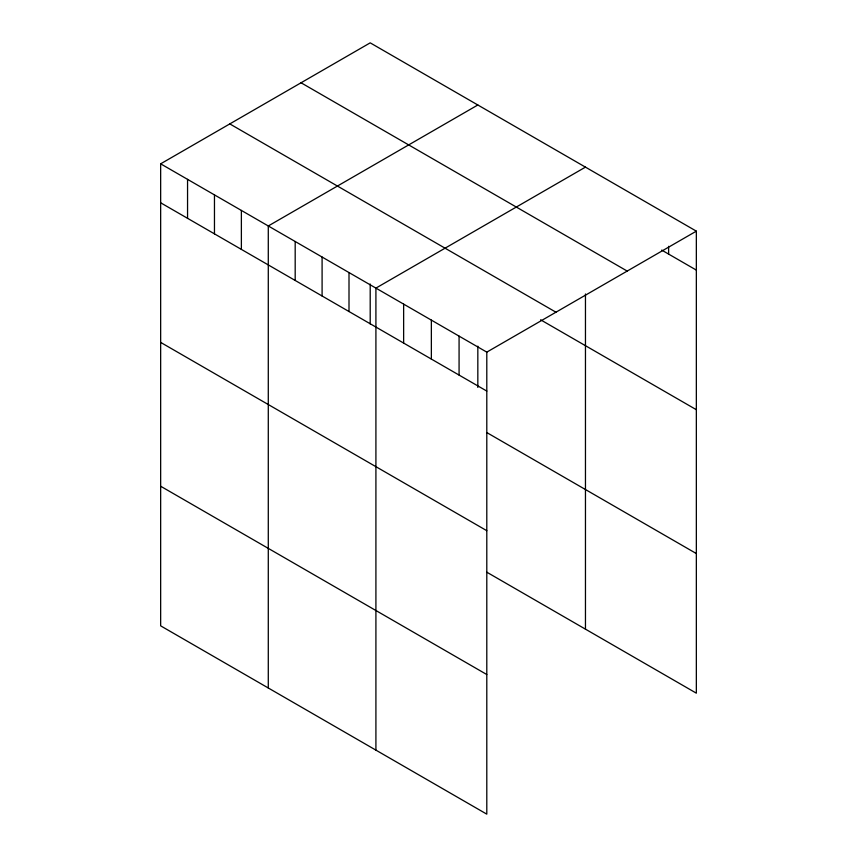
<?xml version="1.0" encoding="UTF-8"?>
<svg xmlns="http://www.w3.org/2000/svg" width="857" height="857" viewBox="0 0 857 857"><rect width="100%" height="100%" fill="white"/><g stroke="black" fill="none" stroke-linecap="round" stroke-linejoin="round"><path stroke-width="1.29" d="M160.655 163.826L486.797 352.131L486.797 814.15L160.655 625.846L160.655 163.826L370.203 42.85L696.345 231.154L696.345 693.174L486.797 572.187M477.831 104.993L268.284 225.969L268.284 687.989M585.46 167.126L375.912 288.113L375.912 750.132M486.797 352.131L696.345 231.154M661.7 250.094L696.345 270.105M301.053 82.775L627.195 271.069M229.805 123.911L555.947 312.205M540.617 319.8L696.345 409.71M160.655 202.788L486.797 391.081M486.797 432.571L696.345 553.558M160.655 342.393L486.797 530.697M160.655 486.24L486.797 674.534M668.621 246.313L668.621 254.1M585.46 293.983L585.46 629.145M477.831 346.153L477.831 387.439M459.073 336.126L459.073 375.077M431.36 320.122L431.36 359.072M403.636 304.117L403.636 343.068M370.203 284.01L370.203 323.967M349.003 272.58L349.003 311.53M322.093 257.036L322.093 295.997M295.183 241.503L295.183 280.464M241.374 210.436L241.374 249.387M214.464 194.903L214.464 233.854M187.554 179.37L187.554 218.321"/></g></svg>
